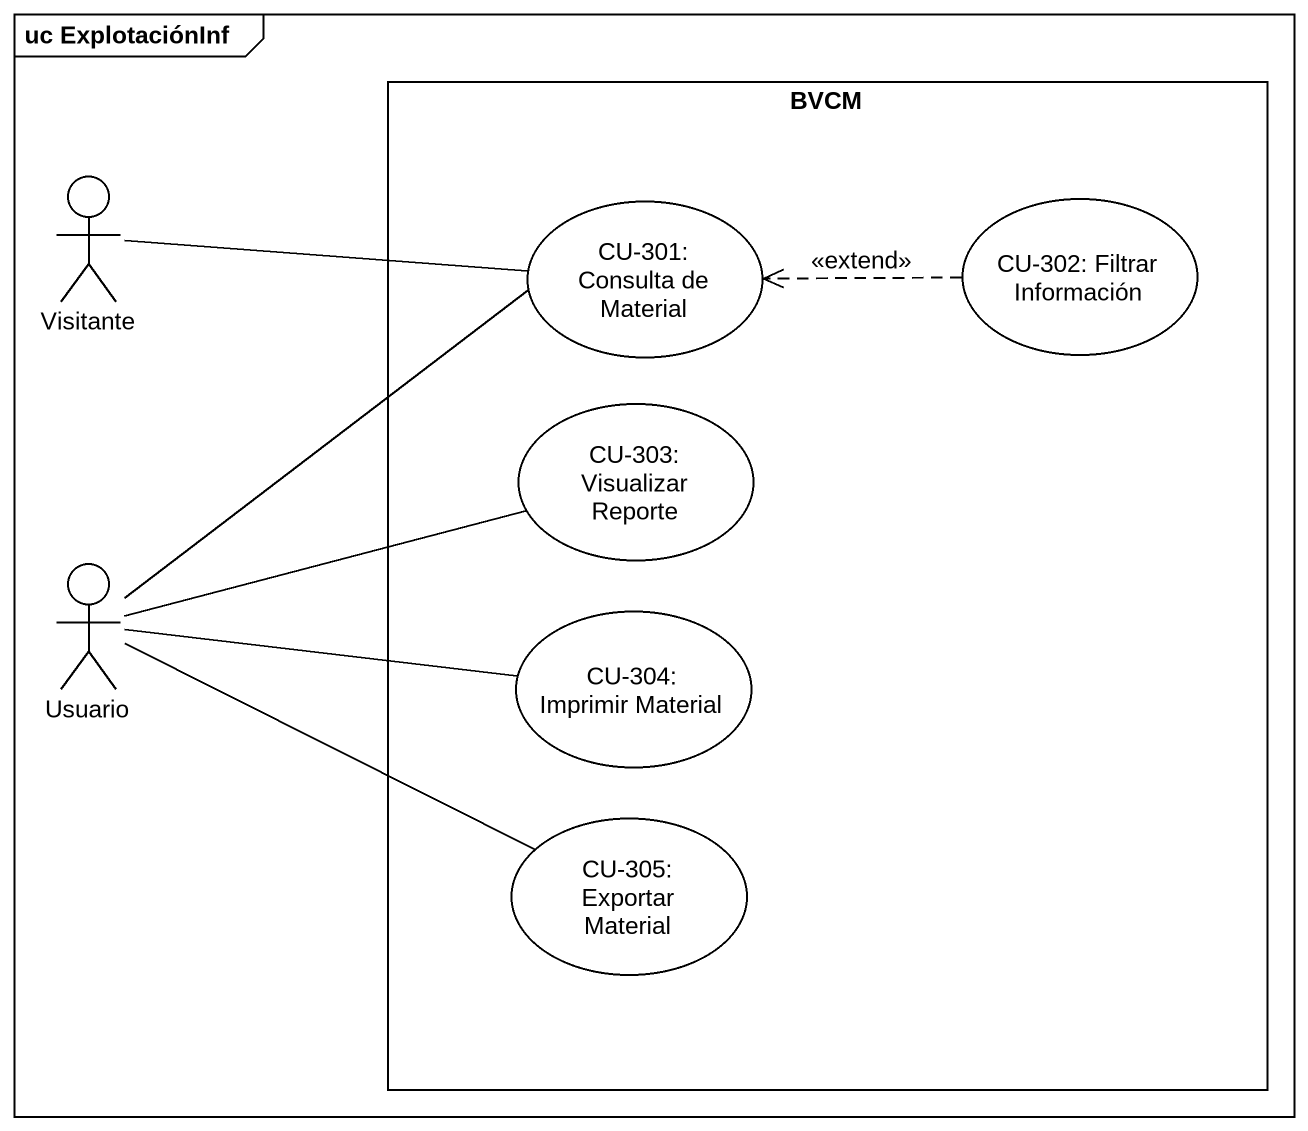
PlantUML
@startuml
mainframe uc ExplotaciónInf
actor Visitante
rectangle BVCM {
  usecase "CU-301: Consulta de Material" as CU_301_Consulta_de_Material
  usecase "CU-302: Filtrar Información" as CU_302_Filtrar_Información
  usecase "CU-303: Visualizar Reporte" as CU_303_Visualizar_Reporte
  usecase "CU-304: Imprimir Material" as CU_304_Imprimir_Material
  usecase "CU-305: Exportar Material" as CU_305_Exportar_Material
}
actor Usuario
Visitante -right- CU_301_Consulta_de_Material
CU_302_Filtrar_Información .left.> CU_301_Consulta_de_Material : <<extend>>
Usuario -up- CU_301_Consulta_de_Material
Usuario -right- CU_303_Visualizar_Reporte
Usuario -right- CU_304_Imprimir_Material
Usuario -right- CU_305_Exportar_Material
@enduml
